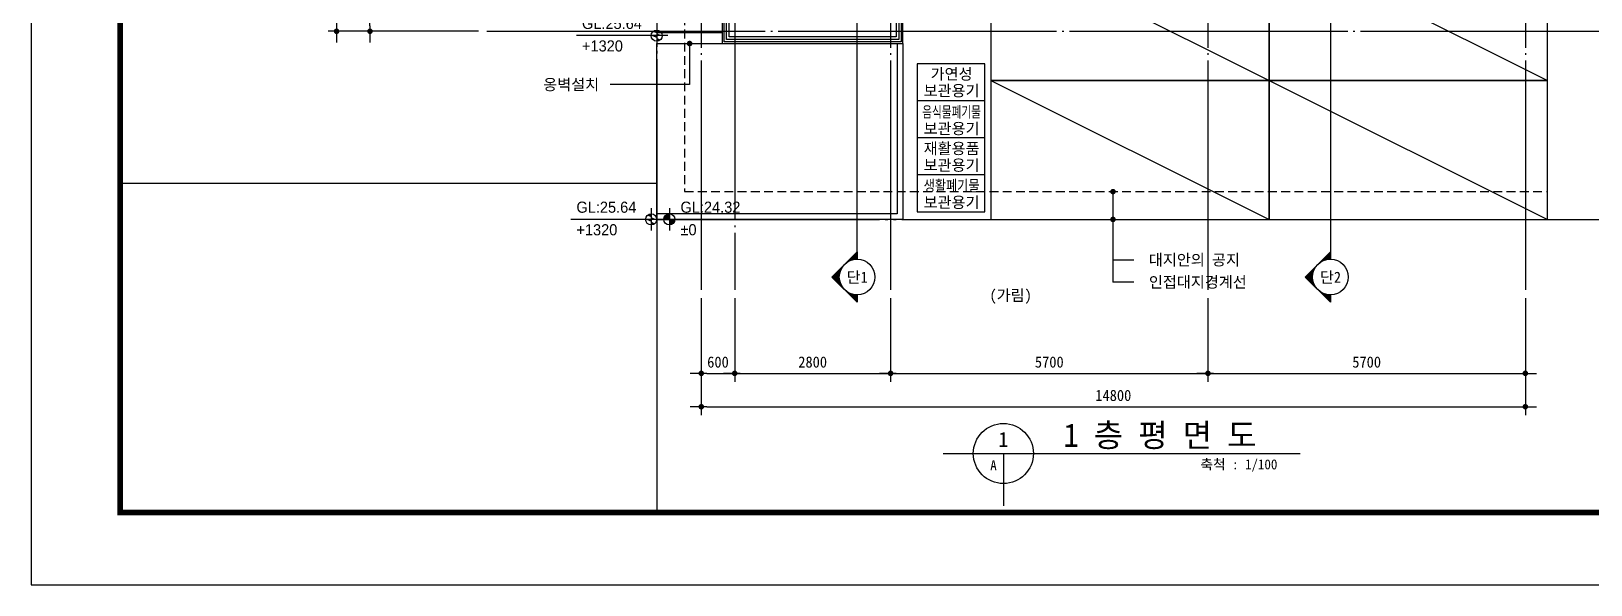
# Model space of a CAD drawing. Header units: millimetres. Extents: x 0 to 42050, y 0 to 29700.
# Drawn here: x 0 to 28011, y 0 to 9956 of the extents above; entities that cross this region are included whole.
import ezdxf
from ezdxf.enums import TextEntityAlignment as Align

# ---------------------------------------------------------------- set-up
doc = ezdxf.new("R2010")
doc.units = ezdxf.units.MM
doc.header["$LTSCALE"] = 100
for name, pattern in [('CEN', [52.3, 50, -1, 0.3, -1]), ('DIV', [44, 40, -1, 0.5, -1, 0.5, -1]), ('HIDDEN', [2, 1, -1]), ('HIDDEN2', [4.7625, 3.175, -1.5875])]:
    doc.linetypes.add(name, pattern=pattern)
for name, color, linetype in [('2SEC', 2, 'Continuous'), ('8', 8, 'Continuous'), ('CEN', 1, 'CEN'), ('COL', 2, 'Continuous'), ('LAND', 2, 'DIV'), ('ms_sb-건축한계선', 5, 'HIDDEN'), ('RXANNOT', 6, 'Continuous'), ('RXDIM', 7, 'Continuous'), ('RXDWGTITLE', 1, 'Continuous'), ('RXLEADER', 7, 'Continuous'), ('RXSBTXT', 6, 'Continuous'), ('RXSYMBOL', 7, 'Continuous'), ('TEXT', 3, 'Continuous'), ('WAL', 3, 'Continuous'), ('단열재', 8, 'Continuous'), ('주차', 6, 'Continuous'), ('획지분할', 1, 'Continuous')]:
    doc.layers.add(name, color=color, linetype=linetype)
doc.styles.add('SIM', font='')
doc.styles.add('굴림체', font='')
doc.styles.get('SIM').set_extended_font_data('Gulim')
doc.styles.get('굴림체').set_extended_font_data('GulimChe')
doc.dimstyles.new('NDIM 100', dxfattribs={"dimscale": 100, "dimtxt": 2, "dimasz": 1, "dimexe": 1.5, "dimexo": 1.5, "dimgap": 1, "dimtad": 1, "dimdec": 0, "dimtxsty": '굴림체', "dimblk1": '_RXDOT', "dimblk2": '_RXDOT', "dimsah": 1, "dimcen": 3, "dimclrd": 6, "dimclre": 6, "dimclrt": 3, "dimazin": 3, "dimtfac": 1, "dimtdec": 0, "dimtix": 1, "dimtmove": 2, "dimatfit": 3, "dimldrblk": '_RXDOT'})

# ---------------------------------------------------------------- blocks, each defined once
blk = doc.blocks.new('A$C4838202B')
at = {"color": 2, "const_width": 2}
blk.add_lwpolyline([(32, 26), (810, 26), (810, 568), (32, 568)], close=True, dxfattribs=at)
at = {"layer": 'DEFPOINTS'}
blk.add_lwpolyline([(0, 0), (841, 0), (841, 594), (0, 594)], close=True, dxfattribs=at)
blk = doc.blocks.new('EWRGWJET')
at = {"layer": '주차'}
blk.add_line((0, 0), (2500, -5000), dxfattribs=at)
blk.add_lwpolyline([(0, 0), (2500, 0), (2500, -5000), (0, -5000)], close=True, dxfattribs=at)
blk = doc.blocks.new('_RXDOT')
at = {"color": 0, "linetype": 'ByBlock'}
blk.add_line((-1, 0), (2, 0), dxfattribs=at)
at = {"color": 0, "linetype": 'ByBlock', "const_width": 0.5}
blk.add_lwpolyline([(-0.25, 0, 1), (0.25, 0, 1)], format="xyb", close=True, dxfattribs=at)
blk = doc.blocks.new('*D26')
at = {"layer": 'DEFPOINTS', "color": 0, "transparency": 16777216}
for p in [(6085, 12754), (8185, 12754), (8185, 9954)]:
    blk.add_point(p, dxfattribs=at)
at = {"layer": 'RXDIM', "color": 6, "lineweight": -2, "transparency": 16777216}
for p, q in [((8035, 12754), (5935, 12754)), ((6085, 10054), (6085, 12654)), ((8035, 9954), (5935, 9954))]:
    blk.add_line(p, q, dxfattribs=at)
at = {"layer": 'RXDIM', "color": 6, "lineweight": -2, "transparency": 16777216, "xscale": 100, "yscale": 100, "zscale": 100}
for p, rotation in [((6085, 12754), 90), ((6085, 9954), 270)]:
    blk.add_blockref('_RXDOT', p, dxfattribs=dict(at, rotation=rotation))
at = {"layer": 'RXDIM', "color": 3, "transparency": 16777216, "insert": (5883, 11354), "char_height": 200, "attachment_point": 5, "rotation": 90, "style": '굴림체'}
blk.add_mtext('\\A1;2800', dxfattribs=at)
blk = doc.blocks.new('*D31')
at = {"layer": 'DEFPOINTS', "color": 0, "transparency": 16777216}
for p in [(8185, 21254), (5485, 9954), (8185, 9954)]:
    blk.add_point(p, dxfattribs=at)
at = {"layer": 'RXDIM', "color": 6, "lineweight": -2, "transparency": 16777216}
for p, q in [((8035, 21254), (5335, 21254)), ((5485, 21154), (5485, 10054)), ((8035, 9954), (5335, 9954))]:
    blk.add_line(p, q, dxfattribs=at)
at = {"layer": 'RXDIM', "color": 6, "lineweight": -2, "transparency": 16777216, "xscale": 100, "yscale": 100, "zscale": 100}
for p, rotation in [((5485, 21254), 90), ((5485, 9954), 270)]:
    blk.add_blockref('_RXDOT', p, dxfattribs=dict(at, rotation=rotation))
at = {"layer": 'RXDIM', "color": 3, "transparency": 16777216, "insert": (5283, 15604), "char_height": 200, "attachment_point": 5, "rotation": 90, "style": '굴림체'}
blk.add_mtext('\\A1;11300', dxfattribs=at)
blk = doc.blocks.new('ertkjelrky')
at = {"layer": 'LAND'}
blk.add_lwpolyline([(17000, -3536), (13464, 0), (0, 0), (0, -15436), (0, -16083), (17000, -16083)], close=True, dxfattribs=at)
at = {"layer": 'ms_sb-건축한계선', "linetype": 'HIDDEN2', "ltscale": 0.5}
for points in [[(16000, -16083), (16000, -3950), (13050, -1000), (0, -1000)], [(500, -1000), (500, -15583), (16000, -15583)]]:
    blk.add_lwpolyline(points, dxfattribs=at)
blk = doc.blocks.new('*D41')
at = {"layer": 'DEFPOINTS', "color": 0, "transparency": 16777216}
for p in [(12035, 5303), (26835, 5303), (26835, 3203)]:
    blk.add_point(p, dxfattribs=at)
at = {"layer": 'RXDIM', "color": 6, "lineweight": -2, "transparency": 16777216}
for p, q in [((12035, 5153), (12035, 3053)), ((26835, 5153), (26835, 3053)), ((12135, 3203), (26735, 3203))]:
    blk.add_line(p, q, dxfattribs=at)
at = {"layer": 'RXDIM', "color": 6, "lineweight": -2, "transparency": 16777216, "xscale": 100, "yscale": 100, "zscale": 100, "rotation": 180}
blk.add_blockref('_RXDOT', (12035, 3203), dxfattribs=at)
at = {"layer": 'RXDIM', "color": 6, "lineweight": -2, "transparency": 16777216, "xscale": 100, "yscale": 100, "zscale": 100}
blk.add_blockref('_RXDOT', (26835, 3203), dxfattribs=at)
at = {"layer": 'RXDIM', "color": 3, "transparency": 16777216, "insert": (19435, 3405), "char_height": 200, "attachment_point": 5, "style": '굴림체'}
blk.add_mtext('\\A1;14800', dxfattribs=at)
blk = doc.blocks.new('*D42')
at = {"layer": 'DEFPOINTS', "color": 0, "transparency": 16777216}
for p in [(12035, 5303), (12635, 5303), (12635, 3803)]:
    blk.add_point(p, dxfattribs=at)
at = {"layer": 'RXDIM', "color": 6, "lineweight": -2, "transparency": 16777216}
for p, q in [((12035, 5153), (12035, 3653)), ((12635, 5153), (12635, 3653)), ((12135, 3803), (12535, 3803))]:
    blk.add_line(p, q, dxfattribs=at)
at = {"layer": 'RXDIM', "color": 6, "lineweight": -2, "transparency": 16777216, "xscale": 100, "yscale": 100, "zscale": 100, "rotation": 180}
blk.add_blockref('_RXDOT', (12035, 3803), dxfattribs=at)
at = {"layer": 'RXDIM', "color": 6, "lineweight": -2, "transparency": 16777216, "xscale": 100, "yscale": 100, "zscale": 100}
blk.add_blockref('_RXDOT', (12635, 3803), dxfattribs=at)
at = {"layer": 'RXDIM', "color": 3, "transparency": 16777216, "insert": (12335, 4005), "char_height": 200, "attachment_point": 5, "style": '굴림체'}
blk.add_mtext('\\A1;600', dxfattribs=at)
blk = doc.blocks.new('*D43')
at = {"layer": 'DEFPOINTS', "color": 0, "transparency": 16777216}
for p in [(15435, 5303), (21135, 5303), (21135, 3803)]:
    blk.add_point(p, dxfattribs=at)
at = {"layer": 'RXDIM', "color": 6, "lineweight": -2, "transparency": 16777216}
for p, q in [((15435, 5153), (15435, 3653)), ((21135, 5153), (21135, 3653)), ((15535, 3803), (21035, 3803))]:
    blk.add_line(p, q, dxfattribs=at)
at = {"layer": 'RXDIM', "color": 6, "lineweight": -2, "transparency": 16777216, "xscale": 100, "yscale": 100, "zscale": 100, "rotation": 180}
blk.add_blockref('_RXDOT', (15435, 3803), dxfattribs=at)
at = {"layer": 'RXDIM', "color": 6, "lineweight": -2, "transparency": 16777216, "xscale": 100, "yscale": 100, "zscale": 100}
blk.add_blockref('_RXDOT', (21135, 3803), dxfattribs=at)
at = {"layer": 'RXDIM', "color": 3, "transparency": 16777216, "insert": (18285, 4005), "char_height": 200, "attachment_point": 5, "style": '굴림체'}
blk.add_mtext('\\A1;5700', dxfattribs=at)
blk = doc.blocks.new('*D44')
at = {"layer": 'DEFPOINTS', "color": 0, "transparency": 16777216}
for p in [(21135, 5303), (26835, 5303), (26835, 3803)]:
    blk.add_point(p, dxfattribs=at)
at = {"layer": 'RXDIM', "color": 6, "lineweight": -2, "transparency": 16777216}
for p, q in [((21135, 5153), (21135, 3653)), ((26835, 5153), (26835, 3653)), ((21235, 3803), (26735, 3803))]:
    blk.add_line(p, q, dxfattribs=at)
at = {"layer": 'RXDIM', "color": 6, "lineweight": -2, "transparency": 16777216, "xscale": 100, "yscale": 100, "zscale": 100, "rotation": 180}
blk.add_blockref('_RXDOT', (21135, 3803), dxfattribs=at)
at = {"layer": 'RXDIM', "color": 6, "lineweight": -2, "transparency": 16777216, "xscale": 100, "yscale": 100, "zscale": 100}
blk.add_blockref('_RXDOT', (26835, 3803), dxfattribs=at)
at = {"layer": 'RXDIM', "color": 3, "transparency": 16777216, "insert": (23985, 4005), "char_height": 200, "attachment_point": 5, "style": '굴림체'}
blk.add_mtext('\\A1;5700', dxfattribs=at)
blk = doc.blocks.new('*D45')
at = {"layer": 'DEFPOINTS', "color": 0, "transparency": 16777216}
for p in [(12635, 5303), (15435, 5303), (15435, 3803)]:
    blk.add_point(p, dxfattribs=at)
at = {"layer": 'RXDIM', "color": 6, "lineweight": -2, "transparency": 16777216}
for p, q in [((12635, 5153), (12635, 3653)), ((15435, 5153), (15435, 3653)), ((12735, 3803), (15335, 3803))]:
    blk.add_line(p, q, dxfattribs=at)
at = {"layer": 'RXDIM', "color": 6, "lineweight": -2, "transparency": 16777216, "xscale": 100, "yscale": 100, "zscale": 100, "rotation": 180}
blk.add_blockref('_RXDOT', (12635, 3803), dxfattribs=at)
at = {"layer": 'RXDIM', "color": 6, "lineweight": -2, "transparency": 16777216, "xscale": 100, "yscale": 100, "zscale": 100}
blk.add_blockref('_RXDOT', (15435, 3803), dxfattribs=at)
at = {"layer": 'RXDIM', "color": 3, "transparency": 16777216, "insert": (14035, 4005), "char_height": 200, "attachment_point": 5, "style": '굴림체'}
blk.add_mtext('\\A1;2800', dxfattribs=at)
blk = doc.blocks.new('*B58', base_point=(11825, 9734))
at = {"layer": 'RXLEADER', "color": 6}
blk.add_lwpolyline([(11825, 9684), (11825, 8996), (10399, 8996)], dxfattribs=at)
at = {"layer": 'RXLEADER', "color": 6, "const_width": 50}
blk.add_lwpolyline([(11825, 9759, 1), (11825, 9709, 1)], format="xyb", close=True, dxfattribs=at)
at = {"layer": 'RXANNOT', "color": 3, "style": '굴림체'}
blk.add_text('옹벽설치', height=200, dxfattribs=at).set_placement((10199, 8996), align=Align.MIDDLE_RIGHT)
blk = doc.blocks.new('*B66', base_point=(11135, 6571))
at = {"layer": 'RXSYMBOL'}
for p, q in [((11135, 6771), (11135, 6371)), ((11335, 6571), (9692, 6571))]:
    blk.add_line(p, q, dxfattribs=at)
blk.add_circle((11135, 6571), 100, dxfattribs=at)
for points in [[(11135, 6571), (11135, 6471), (11035, 6571), (11206, 6500)], [(11135, 6571), (11135, 6671), (11235, 6571), (11065, 6641)]]:
    blk.add_solid(points, dxfattribs=at)
at = {"layer": 'RXSBTXT', "color": 3, "style": 'SIM'}
for s, p in [('GL:25.64', (9792, 6691)), ('+1320', (9792, 6285))]:
    blk.add_text(s, height=200, dxfattribs=at).set_placement(p)
blk = doc.blocks.new('*B68', base_point=(11235, 9875))
at = {"layer": 'RXSYMBOL'}
for p, q in [((11435, 9875), (9792, 9875)), ((11235, 10075), (11235, 9675))]:
    blk.add_line(p, q, dxfattribs=at)
blk.add_circle((11235, 9875), 100, dxfattribs=at)
for points in [[(11235, 9875), (11235, 9775), (11135, 9875), (11306, 9805)], [(11235, 9875), (11235, 9975), (11335, 9875), (11165, 9946)]]:
    blk.add_solid(points, dxfattribs=at)
at = {"layer": 'RXSBTXT', "color": 3, "style": 'SIM'}
for s, p in [('GL:25.64', (9892, 9995)), ('+1320', (9892, 9590))]:
    blk.add_text(s, height=200, dxfattribs=at).set_placement(p)
blk = doc.blocks.new('*B70', base_point=(11461, 6571))
at = {"layer": 'RXSYMBOL'}
for p, q in [((11461, 6771), (11461, 6371)), ((11261, 6571), (12895, 6571))]:
    blk.add_line(p, q, dxfattribs=at)
blk.add_circle((11461, 6571), 100, dxfattribs=at)
for points in [[(11461, 6571), (11461, 6671), (11361, 6571), (11391, 6641)], [(11461, 6571), (11461, 6471), (11561, 6571), (11532, 6500)]]:
    blk.add_solid(points, dxfattribs=at)
at = {"layer": 'RXSBTXT', "color": 3, "style": 'SIM'}
for s, p in [('GL:24.32', (11661, 6691)), ('±0', (11661, 6286))]:
    blk.add_text(s, height=200, dxfattribs=at).set_placement(p)
blk = doc.blocks.new('단면표시')
at = {"layer": '2SEC', "color": 2}
blk.add_lwpolyline([(54172, 16194), (54062, 16194), (54439, 16571), (54816, 16194), (54706, 16194)], dxfattribs=at)
blk.add_circle((54439, 16194), 267, dxfattribs=at)
for points in [[(54172, 16194), (54062, 16194), (54193, 16296), (54250, 16382)], [(54439, 16460), (54439, 16571), (54337, 16440), (54250, 16382)], [(54439, 16460), (54439, 16571), (54541, 16440), (54627, 16382)], [(54706, 16194), (54816, 16194), (54685, 16296), (54627, 16382)]]:
    blk.add_solid(points, dxfattribs=at)
blk = doc.blocks.new('eksdua')
at = {"layer": '2SEC'}
for points in [[(0, 7165), (-479, 7165), (0, 6930)], [(8500, 7165), (8021, 7165), (8500, 6930)], [(15176, 0), (15176, -479), (14941, 0)]]:
    blk.add_hatch(color=256, dxfattribs=at).paths.add_polyline_path(points)
blk.add_line((15176, 0), (-4587, 0), dxfattribs=at)
for points in [[(0, -12098), (0, 7165), (-479, 7165), (0, 6930)], [(8500, 7165), (8021, 7165), (8500, 6930)], [(8500, 7165), (8500, -12098)], [(15176, 0), (15176, -479), (14941, 0)]]:
    blk.add_lwpolyline(points, dxfattribs=at)
at = {"layer": '2SEC', "yscale": 1.200000000000727}
for p, xscale, zscale, rotation in [((-70233, 19432), -1.200000000004365, 1.199999999999999, 180), ((19432, -77745), 1.200000000000727, 1.200000000000727, 90), ((27932, -77745), 1.200000000000727, 1.200000000000727, 90)]:
    blk.add_blockref('단면표시', p, dxfattribs=dict(at, xscale=xscale, zscale=zscale, rotation=rotation))
at = {"layer": 'RXANNOT', "color": 3, "style": '굴림체'}
for s, p in [('단3', (-4907, 0)), ('단1', (0, -12418)), ('단2', (8500, -12418))]:
    blk.add_text(s, height=200, dxfattribs=at).set_placement(p, align=Align.MIDDLE)

msp = doc.modelspace()

# ---------------------------------------------------------------- linework, layer by layer
for p, q in [((11235.2, 9933.1), (12415.2, 9933.1)), ((11235.2, 9733.1), (12415.2, 9733.7)), ((17127.6, 8704.3), (15911, 8704.3)), ((17127.6, 8038.7), (15911, 8038.7)), ((17127.6, 7373.2), (15911, 7373.2))]:
    msp.add_line(p, q)
for points in [[(37500, 28400), (1600, 28400), (1600, 1300), (37500, 1300)], [(17127.6, 9369.8), (15911, 9369.8), (15911, 6707.6), (17127.6, 6707.6)]]:
    msp.add_lwpolyline(points, close=True)
at = {"color": 6, "const_width": 50}
msp.add_lwpolyline([(19429.9, 6595.7, 1), (19428.4, 6545.7, 1)], format="xyb", close=True, dxfattribs=at)
at = {"layer": '8'}
for p, q in [((15555.2, 9733.7), (15555.2, 6670.7)), ((15555.2, 6670.7), (11235.2, 6670.7))]:
    msp.add_line(p, q, dxfattribs=at)
msp.add_lwpolyline([(11235.2, 9733.7), (15655.2, 9733.7), (15655.2, 6570.7), (11235.2, 6570.7), (11235.2, 9733.7)], dxfattribs=at)
at = {"layer": 'CEN'}
for p, q in [((21135.2, 25118.5), (21135.2, 5302.5)), ((26835.2, 25118.5), (26835.2, 5302.5)), ((8185.2, 9953.7), (31357.6, 9953.7))]:
    msp.add_line(p, q, dxfattribs=at)
for points in [[(12035.2, 25118.5), (12035.2, 5302.5)], [(12035.2, 25118.5), (12035.2, 5302.5)], [(15435.2, 25118.5), (15435.2, 5302.5)], [(12635.2, 16792.7), (12635.2, 5302.5)]]:
    msp.add_lwpolyline(points, dxfattribs=at)
at = {"layer": 'COL'}
for points in [[(15535.2, 10613.7), (15535.2, 9853.7), (12535.2, 9853.7), (12535.2, 10453.7)], [(13935.2, 9853.7), (13935.2, 9853.7)]]:
    msp.add_lwpolyline(points, dxfattribs=at)
at = {"layer": 'RXLEADER', "color": 6}
for p in [(19429.2, 5844.5), (19804.2, 5444.5)]:
    msp.add_line(p, (19429.2, 5444.5), dxfattribs=at)
at = {"layer": 'RXLEADER', "color": 6, "const_width": 50}
msp.add_lwpolyline([(19429.2, 7095.7, 1), (19429.2, 7045.7, 1)], format="xyb", close=True, dxfattribs=at)
at = {"layer": 'RXLEADER', "color": 6}
msp.add_lwpolyline([(19429.2, 7020.7), (19429.2, 5844.5), (19804.2, 5844.5)], dxfattribs=at)
at = {"layer": 'RXSYMBOL', "color": 2}
for p, q in [((16380.9, 2361.3), (22792.7, 2361.3)), ((17460.9, 2361.3), (17460.9, 1420.8))]:
    msp.add_line(p, q, dxfattribs=at)
msp.add_circle((17460.9, 2361.3), 540, dxfattribs=at)
at = {"layer": 'WAL'}
for p, q in [((12415.2, 9733.7), (12415.2, 10453.7)), ((12445.2, 9763.7), (12445.2, 10423.7)), ((15625.2, 10583.7), (15625.2, 9763.7)), ((15655.2, 9733.7), (15655.2, 10613.7)), ((12415.2, 9733.7), (15655.2, 9733.7)), ((15625.2, 9763.7), (12445.2, 9763.7))]:
    msp.add_line(p, q, dxfattribs=at)
at = {"layer": '단열재'}
msp.add_lwpolyline([(15585.2, 10583.7), (15585.2, 9803.7), (12485.2, 9803.7), (12485.2, 10423.7)], dxfattribs=at)
at = {"layer": '획지분할', "color": 0, "lineweight": 30, "ltscale": 7}
msp.add_line((11235.2, 7218.1), (1650, 7218.1), dxfattribs=at)
msp.add_lwpolyline([(11235.2, 7218.1), (11235.2, 1300)], dxfattribs=at)

# ---------------------------------------------------------------- block references
at = {"xscale": 50, "yscale": 50, "zscale": 50}
msp.add_blockref('A$C4838202B', (0, 0), dxfattribs=at)
at = {"layer": '2SEC'}
msp.add_blockref('eksdua', (14835.2, 17953.7), dxfattribs=at)
at = {"layer": 'LAND'}
msp.add_blockref('ertkjelrky', (11235.2, 22653.7), dxfattribs=at)
at = {"layer": 'RXLEADER', "color": 6}
msp.add_blockref('*B58', (11825.2, 9733.7), dxfattribs=at)
at = {"layer": 'RXSYMBOL'}
for name, p in [('*B68', (11235.2, 9875.4)), ('*B66', (11135.2, 6570.7)), ('*B70', (11461.2, 6570.7))]:
    msp.add_blockref(name, p, dxfattribs=at)
at = {"layer": '주차', "xscale": -1, "rotation": 90}
for p in [(17235.2, 11570.7), (22235.2, 11570.7), (17235.2, 9070.7), (22235.2, 9070.7)]:
    msp.add_blockref('EWRGWJET', p, dxfattribs=at)

# ---------------------------------------------------------------- texts
at = {"layer": 'RXANNOT', "color": 3, "style": '굴림체'}
for s, p in [('가연성', (16530.6, 9185.4)), ('보관용기', (16530.6, 8885.4)), ('보관용기', (16530.6, 8205)), ('재활용품', (16530.6, 7846.6)), ('보관용기', (16530.6, 7546.6)), ('보관용기', (16530.6, 6877.4))]:
    msp.add_text(s, height=200, dxfattribs=at).set_placement(p, align=Align.MIDDLE_CENTER)
for s, width, p in [('음식물폐기물', 0.7, (16530.6, 8505)), ('생활폐기물', 0.8, (16530.6, 7177.4))]:
    msp.add_text(s, height=200, dxfattribs=dict(at, width=width)).set_placement(p, align=Align.MIDDLE_CENTER)
for s, p in [('대지안의 공지', (20074.2, 5844.5)), ('인접대지경계선', (20074.2, 5444.5))]:
    msp.add_text(s, height=200, dxfattribs=at).set_placement(p, align=Align.MIDDLE_LEFT)
at = {"layer": 'RXDWGTITLE', "color": 3, "style": '굴림체'}
msp.add_text('1 층 평 면 도', height=420, dxfattribs=at).set_placement((18540.9, 2481.3))
at = {"layer": 'RXSBTXT', "color": 3, "style": '굴림체'}
msp.add_text('1', height=270, dxfattribs=at).set_placement((17460.9, 2481.3), align=Align.CENTER)
msp.add_text('A', height=180, dxfattribs=at).set_placement((17340.9, 2241.3), align=Align.TOP_RIGHT)
msp.add_text('축척 : 1/100 ', height=180, dxfattribs=at).set_placement((20999.6, 2076.6))
at = {"layer": 'TEXT', "style": '굴림체'}
msp.add_text('(가림)', height=200, dxfattribs=at).set_placement((17211.1, 5206.7), align=Align.MIDDLE_LEFT)

# ---------------------------------------------------------------- dimensions: what is measured, and where the dimension line sits
at = {"layer": 'RXDIM'}
for base, p1, p2, picture, middle in [((5485.2, 9953.7), (8185.2, 21253.7), (8185.2, 9953.7), '*D31', (5282.6, 15603.7)), ((6085.2, 12753.7), (8185.2, 9953.7), (8185.2, 12753.7), '*D26', (5883, 11353.7))]:
    dim = msp.add_linear_dim(base=base, p1=p1, p2=p2, angle=90, dimstyle='NDIM 100', dxfattribs=at)
    dim.commit()
    dim.dimension.update_dxf_attribs({"geometry": picture, "text_midpoint": middle})
for base, p1, p2, picture, middle in [((26835.2, 3202.5), (12035.2, 5302.5), (26835.2, 5302.5), '*D41', (19435.2, 3405.2)), ((12635.2, 3802.5), (12035.2, 5302.5), (12635.2, 5302.5), '*D42', (12335.2, 4004.8)), ((15435.2, 3802.5), (12635.2, 5302.5), (15435.2, 5302.5), '*D45', (14035.2, 4004.8)), ((21135.2, 3802.5), (15435.2, 5302.5), (21135.2, 5302.5), '*D43', (18285.2, 4005.1)), ((26835.2, 3802.5), (21135.2, 5302.5), (26835.2, 5302.5), '*D44', (23985.2, 4005.1))]:
    dim = msp.add_linear_dim(base=base, p1=p1, p2=p2, dimstyle='NDIM 100', dxfattribs=at)
    dim.commit()
    dim.dimension.update_dxf_attribs({"geometry": picture, "text_midpoint": middle})

doc.saveas('drawing.dxf')
